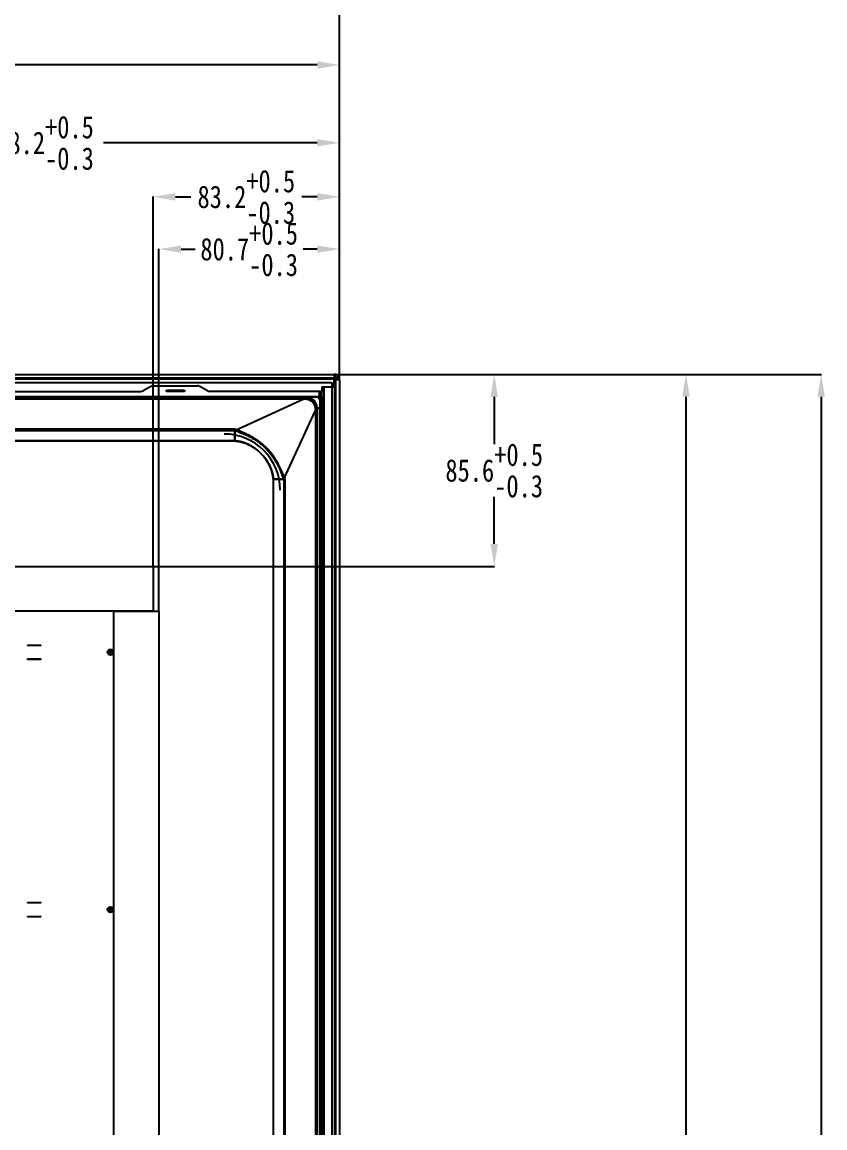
# Model space of a CAD drawing. Header units: inches. Extents: x 67335 to 69337, y -6743 to -3973.
# Drawn here: x 68902.2 to 69260.2, y -4986.4 to -4493.4 of the extents above; entities that cross this region are included whole.
import ezdxf

# ---------------------------------------------------------------- set-up
doc = ezdxf.new("R2010")
doc.units = ezdxf.units.IN
doc.header["$LTSCALE"] = 2.574606
doc.header["$MEASUREMENT"] = 0
doc.layers.get('0').update_dxf_attribs({"linetype": 'CONTINUOUS'})
doc.layers.add('02___PRT_ALL_AXES', color=7, linetype='CONTINUOUS')
doc.styles.get("Standard").update_dxf_attribs({"font": 'txt', "width": 0.8})

msp = doc.modelspace()

# ---------------------------------------------------------------- linework, layer by layer
at = {"color": 7}
for p, q in [((69043.78, -4512.32), (69043.78, -4473.86)), ((69033.78, -4512.51), (68842.77, -4512.51)), ((69043.78, -4547.02), (69043.78, -4512.38)), ((69033.78, -4547.2), (68938.41, -4547.2)), ((69043.78, -4571.1), (69043.78, -4547.08)), ((68960.54, -4735.99), (68960.54, -4571.16)), ((68970.54, -4571.28), (68977.4, -4571.28)), ((69033.78, -4571.28), (69026.91, -4571.28)), ((69043.78, -4594.55), (69043.78, -4571.16)), ((68963.08, -4755.99), (68963.08, -4594.49)), ((68973.08, -4594.61), (68979.34, -4594.61)), ((69033.78, -4594.61), (69027.52, -4594.61)), ((69043.78, -4652.82), (69043.78, -4594.49)), ((69041.39, -4650.44), (69258.65, -4650.44)), ((69041.39, -4650.44), (69198.38, -4650.44)), ((69041.39, -4650.49), (69112.84, -4650.49)), ((69112.72, -4660.49), (69112.72, -4681.51)), ((69198.25, -4660.44), (69198.25, -5007.48)), ((69258.53, -4660.44), (69258.53, -5018.92)), ((69112.72, -4726.05), (69112.72, -4705.02)), ((68960.6, -4736.05), (69112.84, -4736.05))]:
    msp.add_line(p, q, dxfattribs=at)
at = {"color": 7, "linetype": 'Continuous'}
for p, q in [((67600.4, -4652.34), (69040.68, -4652.34)), ((69040.68, -4652.54), (67600.4, -4652.54)), ((67600.8, -4654.04), (69040.28, -4654.04)), ((69040.28, -4654.04), (69040.28, -5474.66)), ((69040.68, -4652.54), (69040.68, -4652.14)), ((69041.68, -4653.14), (69041.28, -4653.14)), ((69041.28, -4656.04), (69041.28, -4653.14)), ((69041.48, -4653.14), (69041.48, -4656.04)), ((69041.68, -5474.66), (69041.68, -4653.14)), ((68765.9, -4658.04), (68955.17, -4658.04)), ((68959.57, -4655.81), (68956.17, -4657.77)), ((68960.57, -4655.54), (68980.5, -4655.54)), ((68966.54, -4657.44), (68974.54, -4657.44)), ((68966.54, -4658.14), (68966.54, -4657.44)), ((68974.54, -4658.14), (68966.54, -4658.14)), ((68974.54, -4657.44), (68974.54, -4658.14)), ((68984.9, -4657.77), (68981.5, -4655.81)), ((69036.58, -4658.04), (68985.9, -4658.04)), ((69034.65, -4658.04), (69034.65, -4660.34)), ((69035.34, -4660.34), (69035.34, -4658.04)), ((69035.48, -4658.04), (69035.48, -4660.34)), ((69035.89, -4658.05), (69035.57, -4658.62)), ((69035.88, -4656.04), (69042.08, -4656.04)), ((69035.88, -4656.04), (69035.88, -4658.04)), ((69036.58, -4656.04), (69036.58, -5474.66)), ((69036.78, -4656.04), (69036.78, -5474.66)), ((69041.88, -4656.04), (69041.88, -5474.66)), ((67605.6, -4660.34), (69035.48, -4660.34)), ((67613.27, -4660.97), (69027.8, -4660.97)), ((67613.27, -4661.3), (69027.8, -4661.3)), ((68997.06, -4675.41), (69027.8, -4661.3)), ((69027.8, -4661.3), (69027.8, -4660.97)), ((69028.78, -4660.55), (69028.78, -4660.94)), ((69035.08, -4661.31), (69036.58, -4660.44)), ((69035.16, -4661.26), (69035.16, -5474.66)), ((69035.49, -5474.66), (69035.49, -4661.07)), ((69035.7, -4660.95), (69035.7, -5474.66)), ((69018.91, -4697.25), (69033.02, -4666.51)), ((69033.02, -4666.51), (69033.35, -4666.51)), ((69033.02, -4666.51), (69033.02, -5452.2)), ((69033.35, -4666.51), (69033.35, -5452.2)), ((69035.08, -4665.54), (69033.37, -4665.54)), ((69033.77, -4665.54), (69033.77, -5462.65)), ((67644.01, -4675.41), (68997.06, -4675.41)), ((68997.06, -4680.15), (68997.06, -4675.41)), ((67644.01, -4680.15), (68997.06, -4680.15)), ((69014.17, -4697.25), (69018.91, -4697.25)), ((69014.17, -4697.25), (69014.17, -5446.14)), ((69018.91, -4697.25), (69018.91, -5446.03))]:
    msp.add_line(p, q, dxfattribs=at)
at = {"color": 5, "linetype": 'Continuous'}
for p, q in [((67605.8, -4660.54), (69035.28, -4660.54)), ((69035.08, -5474.66), (69035.08, -4661.31))]:
    msp.add_line(p, q, dxfattribs=at)
at = {"linetype": 'Continuous'}
for p, q in [((68997.06, -4674.84), (67644.01, -4674.84)), ((67644.01, -4675.41), (68997.06, -4675.41)), ((68997.06, -4674.84), (68997.06, -4680.15)), ((68997.06, -4680.15), (67644.01, -4680.15)), ((69019.47, -4697.25), (69014.17, -4697.25)), ((69014.17, -4697.25), (69014.17, -5446.83)), ((69018.91, -4697.25), (69018.91, -5446.03)), ((69019.47, -5446.03), (69019.47, -4697.25)), ((68904.51, -4771.13), (68910.51, -4771.13)), ((68904.51, -4771.33), (68904.51, -4771.13)), ((68910.51, -4771.33), (68904.51, -4771.33)), ((68910.51, -4771.13), (68910.51, -4771.33)), ((68904.51, -4777.33), (68910.51, -4777.33)), ((68904.51, -4777.53), (68904.51, -4777.33)), ((68910.51, -4777.33), (68910.51, -4777.53)), ((68910.51, -4777.53), (68904.51, -4777.53)), ((68904.51, -4885.91), (68910.51, -4885.91)), ((68904.51, -4886.11), (68904.51, -4885.91)), ((68910.51, -4885.91), (68910.51, -4886.11)), ((68910.51, -4886.11), (68904.51, -4886.11)), ((68904.51, -4892.11), (68910.51, -4892.11)), ((68904.51, -4892.31), (68904.51, -4892.11)), ((68910.51, -4892.31), (68904.51, -4892.31)), ((68910.51, -4892.11), (68910.51, -4892.31))]:
    msp.add_line(p, q, dxfattribs=at)
at = {"color": 1}
for p, q in [((67676.54, -4736.05), (68960.54, -4736.05)), ((68960.54, -4736.05), (68960.54, -4756.05)), ((68960.54, -4756.05), (67676.54, -4756.05)), ((68943.08, -4756.05), (68963.08, -4756.05)), ((68943.08, -5388.03), (68943.08, -4756.05)), ((68963.08, -4756.05), (68963.08, -5388.03))]:
    msp.add_line(p, q, dxfattribs=at)
at = {"linetype": 'Continuous'}
for centre, radius in [((68941.54, -4774.33), 1.25), ((68941.54, -4774.33), 0.45), ((68941.54, -4889.12), 1.25), ((68941.54, -4889.12), 0.45)]:
    msp.add_circle(centre, radius, dxfattribs=at)
at = {"color": 7, "linetype": 'Continuous'}
for centre, radius, start, end in [((69040.68, -4653.14), 1, 0, 90), ((69040.68, -4653.14), 0.8, 0, 90), ((69040.68, -4653.14), 0.6, 0, 90), ((69040.66, -4653.15), 1.41, 5.1668, 20.4025), ((69040.71, -4653.14), 1.37, 0.0107, 5.1204), ((68955.17, -4656.04), 2, 270, 300), ((68960.57, -4657.54), 2, 90, 120), ((68980.5, -4657.54), 2, 60, 90), ((68985.9, -4656.04), 2, 240, 270), ((69028.78, -4665.54), 4.99, 0, 90), ((69028.78, -4665.54), 7.26, 29.6838, 43.5873), ((69035.28, -4660.34), 0.2, 270, 0)]:
    msp.add_arc(centre, radius, start, end, dxfattribs=at)
at = {"linetype": 'Continuous'}
msp.add_ellipse((68992.28, -4702.04), major_axis=(0, 25), ratio=1, start_param=-1.570795, end_param=-0.000001, dxfattribs=at)
at = {"color": 7, "linetype": 'Continuous'}
msp.add_open_spline([(69041.66, -4652.15), (69041.8, -4652.29), (69041.92, -4652.47), (69041.99, -4652.66)], degree=3, dxfattribs=at)
for points, knots in [([(69027.8, -4660.97), (69027.89, -4660.97), (69028.21, -4660.96), (69028.53, -4660.95), (69028.78, -4660.94)], [0, 0, 0, 0, 0.251839, 1, 1, 1, 1]), ([(69027.8, -4661.3), (69027.9, -4661.32), (69028.1, -4661.34), (69028.34, -4661.37), (69028.55, -4661.38), (69028.72, -4661.4), (69028.91, -4661.39), (69028.95, -4661.48)], [0, 0, 0, 0, 0.25573, 0.512732, 0.641052, 0.769216, 1, 1, 1, 1]), ([(69028.78, -4660.94), (69029.38, -4660.93), (69030.6, -4661.15), (69032.14, -4662.18), (69033.16, -4663.72), (69033.39, -4664.94), (69033.37, -4665.54)], [0, 0, 0, 0, 0.249448, 0.5, 0.750552, 1, 1, 1, 1]), ([(69028.95, -4661.48), (69028.93, -4661.36), (69028.9, -4661.2), (69028.83, -4661.02), (69028.8, -4660.96), (69028.78, -4660.94)], [0, 0, 0, 0, 0.63571, 0.854237, 1, 1, 1, 1]), ([(69028.95, -4661.48), (69029.92, -4661.54), (69031.87, -4662.44), (69032.78, -4664.39), (69032.84, -4665.37)], [0, 0, 0, 0, 0.5, 1, 1, 1, 1]), ([(69034.62, -4660.54), (69034.65, -4660.54), (69034.68, -4660.46), (69034.67, -4660.4), (69034.67, -4660.38)], [0, 0, 0, 0, 0.604418, 1, 1, 1, 1]), ([(69035.28, -4660.54), (69035.31, -4660.54), (69035.34, -4660.46), (69035.33, -4660.4), (69035.33, -4660.38)], [0, 0, 0, 0, 0.604418, 1, 1, 1, 1]), ([(69032.84, -4665.37), (69032.92, -4665.4), (69032.92, -4665.6), (69032.93, -4665.77), (69032.95, -4665.97), (69032.97, -4666.22), (69032.99, -4666.41), (69033.02, -4666.51)], [0, 0, 0, 0, 0.230784, 0.358947, 0.487268, 0.744269, 1, 1, 1, 1]), ([(69032.84, -4665.37), (69032.96, -4665.39), (69033.12, -4665.42), (69033.29, -4665.48), (69033.35, -4665.52), (69033.37, -4665.54)], [0, 0, 0, 0, 0.635708, 0.854234, 1, 1, 1, 1]), ([(69033.37, -4665.54), (69033.36, -4665.78), (69033.35, -4666.11), (69033.35, -4666.43), (69033.35, -4666.51)], [0, 0, 0, 0, 0.748161, 1, 1, 1, 1]), ([(68997.06, -4675.41), (68997.34, -4675.57), (68997.94, -4675.82), (68998.86, -4676.16), (68999.8, -4676.51), (69001.05, -4677), (69002.6, -4677.67), (69004.4, -4678.6), (69006.14, -4679.64), (69008.36, -4681.18), (69010.92, -4683.4), (69013.13, -4685.96), (69014.68, -4688.18), (69015.72, -4689.92), (69016.64, -4691.72), (69017.32, -4693.27), (69017.8, -4694.52), (69018.15, -4695.46), (69018.49, -4696.38), (69018.75, -4696.98), (69018.91, -4697.25)], [0, 0, 0, 0, 0.029587, 0.060399, 0.09155, 0.122837, 0.185578, 0.24842, 0.311311, 0.374226, 0.500002, 0.625778, 0.68869, 0.751581, 0.814423, 0.877163, 0.90845, 0.9396, 0.970413, 1, 1, 1, 1]), ([(68997.06, -4680.15), (68997.34, -4680.15), (68997.88, -4680.19), (68998.96, -4680.34), (69000.3, -4680.65), (69001.85, -4681.17), (69003.85, -4682.06), (69006.2, -4683.48), (69008.71, -4685.61), (69010.84, -4688.11), (69012.26, -4690.46), (69013.14, -4692.46), (69013.67, -4694.02), (69013.98, -4695.35), (69014.13, -4696.43), (69014.17, -4696.98), (69014.17, -4697.25)], [0, 0, 0, 0, 0.031258, 0.062522, 0.125034, 0.187554, 0.250078, 0.375032, 0.500004, 0.624974, 0.749925, 0.812448, 0.874967, 0.937478, 0.968742, 1, 1, 1, 1])]:
    msp.add_open_spline(points, degree=3, knots=knots, dxfattribs=at)
at = {"linetype": 'Continuous'}
for points, knots in [([(69019.47, -4697.25), (69019.32, -4696.95), (69019.02, -4696.36), (69018.66, -4695.43), (69018.31, -4694.54), (69017.96, -4693.68), (69017.59, -4692.8), (69017.13, -4691.79), (69016.47, -4690.46), (69015.48, -4688.71), (69014.11, -4686.65), (69012.38, -4684.49), (69010.43, -4682.48), (69008.44, -4680.79), (69006.58, -4679.46), (69004.98, -4678.48), (69003.67, -4677.76), (69002.58, -4677.22), (69001.48, -4676.71), (69000.28, -4676.21), (68999.06, -4675.72), (68997.97, -4675.3), (68997.36, -4675), (68997.06, -4674.84)], [0, 0, 0, 0, 0.031282, 0.059522, 0.090451, 0.119202, 0.143996, 0.176878, 0.220271, 0.279189, 0.359377, 0.445549, 0.530965, 0.613351, 0.683225, 0.739195, 0.783531, 0.819585, 0.849602, 0.893774, 0.938238, 0.969114, 1, 1, 1, 1]), ([(68997.06, -4675.41), (68997.35, -4675.55), (68997.93, -4675.83), (68998.93, -4676.19), (69000.05, -4676.6), (69001.13, -4677.04), (69002.12, -4677.47), (69003.07, -4677.92), (69004.21, -4678.51), (69005.59, -4679.3), (69007.24, -4680.38), (69009.11, -4681.82), (69010.98, -4683.54), (69012.8, -4685.56), (69014.32, -4687.62), (69015.51, -4689.54), (69016.31, -4691.06), (69016.85, -4692.21), (69017.24, -4693.1), (69017.56, -4693.88), (69017.86, -4694.67), (69018.18, -4695.52), (69018.49, -4696.4), (69018.77, -4696.96), (69018.91, -4697.25)], [0, 0, 0, 0, 0.02979, 0.059584, 0.099133, 0.140992, 0.167865, 0.200118, 0.238964, 0.287285, 0.348224, 0.422344, 0.506185, 0.58557, 0.674624, 0.744379, 0.79567, 0.834014, 0.863214, 0.88551, 0.913105, 0.942117, 0.969844, 1, 1, 1, 1]), ([(69014.17, -4697.25), (69014.17, -4697.09), (69014.15, -4696.61), (69014.02, -4695.6), (69013.74, -4694.28), (69013.24, -4692.7), (69012.36, -4690.64), (69010.91, -4688.21), (69008.71, -4685.6), (69006.11, -4683.4), (69003.67, -4681.96), (69001.62, -4681.08), (69000.04, -4680.57), (68998.71, -4680.29), (68997.7, -4680.17), (68997.22, -4680.15), (68997.06, -4680.15)], [0, 0, 0, 0, 0.03125, 0.0625, 0.125, 0.1875, 0.25, 0.375, 0.5, 0.625, 0.75, 0.8125, 0.875, 0.9375, 0.96875, 1, 1, 1, 1])]:
    msp.add_open_spline(points, degree=3, knots=knots, dxfattribs=at)
at = {"color": 7}
for points in [[(69033.78, -4510.84), (69033.78, -4514.18), (69043.78, -4512.51)], [(69033.78, -4545.54), (69033.78, -4548.87), (69043.78, -4547.2)], [(68970.54, -4569.62), (68970.54, -4572.95), (68960.54, -4571.28)], [(69033.78, -4569.62), (69033.78, -4572.95), (69043.78, -4571.28)], [(68973.08, -4592.95), (68973.08, -4596.28), (68963.08, -4594.61)], [(69033.78, -4592.95), (69033.78, -4596.28), (69043.78, -4594.61)], [(69111.05, -4660.49), (69114.38, -4660.49), (69112.72, -4650.49)], [(69196.58, -4660.44), (69199.92, -4660.44), (69198.25, -4650.44)], [(69256.86, -4660.44), (69260.19, -4660.44), (69258.53, -4650.44)], [(69111.05, -4726.05), (69114.38, -4726.05), (69112.72, -4736.05)]]:
    msp.add_solid(points, dxfattribs=at)
at = {"layer": '02___PRT_ALL_AXES', "color": 7, "linetype": 'Continuous'}
for p, q in [((69041.58, -4652.14), (67599.5, -4652.14)), ((69041.33, -4651.29), (69041.33, -4650.44)), ((69041.45, -4650.44), (69041.33, -4650.44)), ((69041.8, -4650.49), (69041.45, -4650.44)), ((69041.58, -4652.14), (69041.58, -4651.3)), ((69042.15, -4650.58), (69041.8, -4650.49)), ((69042.08, -4652.64), (69042.92, -4652.64)), ((69042.08, -5477.46), (69042.08, -4652.64)), ((69042.48, -4650.73), (69042.15, -4650.58)), ((69042.79, -4650.93), (69042.48, -4650.73)), ((69043.06, -4651.17), (69042.79, -4650.93)), ((69042.93, -4652.88), (69043.78, -4652.88)), ((69043.3, -4651.44), (69043.06, -4651.17)), ((69043.49, -4651.75), (69043.3, -4651.44)), ((69043.64, -4652.09), (69043.49, -4651.75)), ((69043.73, -4652.43), (69043.64, -4652.09)), ((69043.77, -4652.79), (69043.73, -4652.43)), ((69043.78, -4652.88), (69043.77, -4652.79))]:
    msp.add_line(p, q, dxfattribs=at)
at = {"layer": '02___PRT_ALL_AXES', "color": 2, "linetype": 'Continuous'}
for p, q in [((67599.74, -4650.44), (69041.33, -4650.44)), ((69043.78, -4652.88), (69043.78, -5477.46))]:
    msp.add_line(p, q, dxfattribs=at)
at = {"layer": '02___PRT_ALL_AXES', "color": 7, "linetype": 'Continuous'}
for centre, radius, start, end in [((69041.33, -4654.38), 3.09, 85.4324, 89.9898), ((69039.83, -4652.89), 3.1, 0.0133, 4.5586)]:
    msp.add_arc(centre, radius, start, end, dxfattribs=at)
for points, knots in [([(69042.92, -4652.64), (69042.89, -4652.3), (69042.58, -4651.64), (69041.91, -4651.33), (69041.58, -4651.3)], [0, 0, 0, 0, 0.500002, 1, 1, 1, 1]), ([(69042.08, -4652.64), (69042.08, -4652.63), (69042.08, -4652.6), (69042.07, -4652.57), (69042.06, -4652.53), (69042.05, -4652.49), (69042.04, -4652.46), (69042.02, -4652.42), (69042, -4652.39), (69041.98, -4652.35), (69041.95, -4652.32), (69041.93, -4652.29), (69041.9, -4652.26), (69041.86, -4652.24), (69041.83, -4652.21), (69041.79, -4652.19), (69041.76, -4652.18), (69041.72, -4652.16), (69041.68, -4652.15), (69041.65, -4652.14), (69041.61, -4652.14), (69041.59, -4652.14), (69041.58, -4652.14)], [0, 0, 0, 0, 0.049996, 0.099996, 0.149997, 0.199997, 0.249997, 0.299998, 0.349998, 0.399999, 0.449999, 0.5, 0.55, 0.600001, 0.650001, 0.700002, 0.750002, 0.800003, 0.850003, 0.900004, 0.950004, 1, 1, 1, 1])]:
    msp.add_open_spline(points, degree=3, knots=knots, dxfattribs=at)

# ---------------------------------------------------------------- texts
at = {"color": 7, "char_height": 10, "attachment_point": 5}
for s, insert in [('\\A1;268.2\\S+0.5^ -0.3;', (68909.66, -4547.2)), ('\\A1;83.2\\S+0.5^ -0.3;', (69002.16, -4571.28)), ('\\A1;80.7\\S+0.5^ -0.3;', (69003.43, -4594.61)), ('\\A1;85.6\\S+0.5^ -0.3;', (69112.72, -4693.27))]:
    msp.add_mtext(s, dxfattribs=dict(at, insert=insert))

doc.saveas('drawing.dxf')
